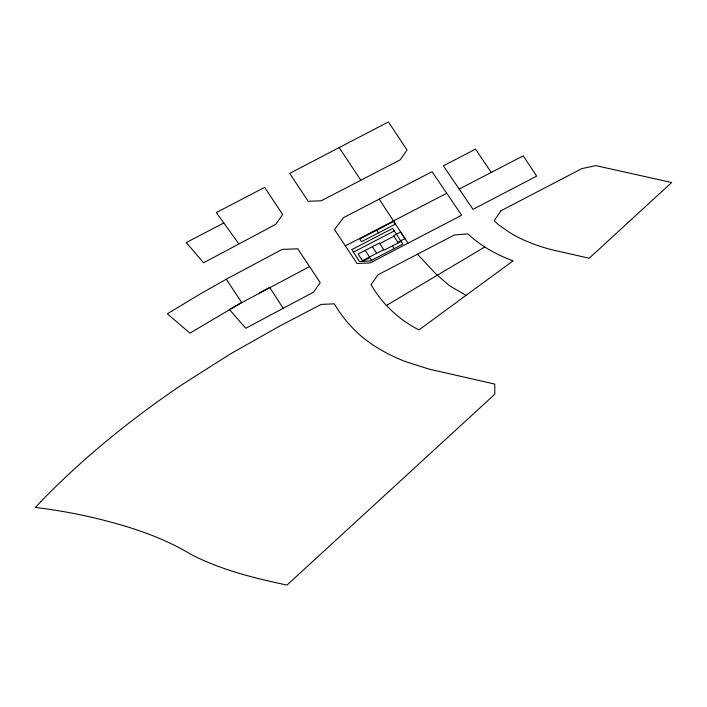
<?xml version="1.0" encoding="UTF-8"?>
<svg xmlns="http://www.w3.org/2000/svg" width="707" height="707" viewBox="0 0 707 707"><rect width="100%" height="100%" fill="white"/><g stroke="black" fill="none" stroke-linecap="round" stroke-linejoin="round"><path stroke-width="1.06" d="M466.01 295.385L418.951 329.922C399.048 319.811 382.231 304.019 371.051 284.674L377.989 274.784L454.345 234.998L467.831 233.84C480.76 245.983 496.535 254.75 513.105 260.848L466.01 295.385L449.466 285.663L436.228 274.281L417.439 254.228M386.42 305.512L484.816 246.973M226.267 279.194L199.241 294.563L167.347 313.837L189.936 333.13L239.938 303.586L309.56 266.583L320.218 282.659L313.625 292.106L245.771 328.26L229.43 309.533L241.75 302.578L226.267 279.194L282.084 249.421L297.762 248.784L309.56 266.583M238.674 243.659L216.324 212.551L264.665 187.364L282.659 214.513L275.721 224.375L203.581 262.783L186.259 242.554L223.81 222.988M259.31 292.928L269.659 287.396L283.056 308.058M339.174 147.595L388.399 121.949L407.038 150.025L400.127 159.87L321.252 200.77L308.172 201.301L289.676 173.401L339.174 147.595L360.817 180.25M345.334 245.859L357.026 263.49L370.115 262.942L461.644 215.237L432.057 171.695L343.461 217.685L334.526 229.572L345.334 245.859L446.727 193.285M459.179 189.069L523.224 155.858L536.675 176.123L472.992 209.325L443.369 165.827L475.537 149.133L491.241 172.446M353.412 252.134L394.267 230.942M379.765 243.597L393.932 236.244M383.707 249.651L362.461 260.68L358.149 254.06L379.403 243.04L384.078 250.216L401.072 241.396M397.882 242.307L404.961 238.63L400.648 232.011L393.569 235.687L398.244 242.863M362.62 261.343L369.752 257.64L371.52 260.344M379.235 199.118L407.939 243.217M392.429 245.886L394.188 248.59M376.76 230.243L378.484 232.886M372.315 246.708L376.628 253.327M365.227 250.384L369.54 257.003M500.954 210.766L494.193 220.69L498.647 224.853L508.863 232.037A318.397 156.3 -25.6 0 0 526.503 241.211L532.963 243.827A340.907 167.347 -25.6 0 0 554.094 250.287L589.214 258.232L671.65 182.521L595.842 165.624L581.879 168.602L500.954 210.766M40.988 501.502L35.35 507.414L45.001 508.695A830.884 407.886 -25.6 0 1 86.634 516.137C123.009 524.417 159.429 535.217 191.482 554.703C221.432 569.975 254.299 578.202 287.024 585.051L494.803 394.223L494.75 384.078L428.955 369.089L405.756 361.692A425.314 208.786 -25.6 0 1 372.889 344.875C356.973 334.482 344 320.112 334.261 303.851L321.172 304.408L280.06 325.865L230.305 353.977L182.804 384.157A574.473 282.013 -25.6 0 0 152.632 405.27C121.798 427.717 92.237 451.932 64.54 478.162A536.94 263.587 -25.6 0 0 46.697 495.642L40.988 501.502M393.755 221.424L359.757 239.054L361.48 241.706L395.487 224.066L393.755 221.424M392.632 228.432L351.768 249.624L359.492 261.475L370.221 261.016L402.84 244.101L392.632 228.432"/></g></svg>
